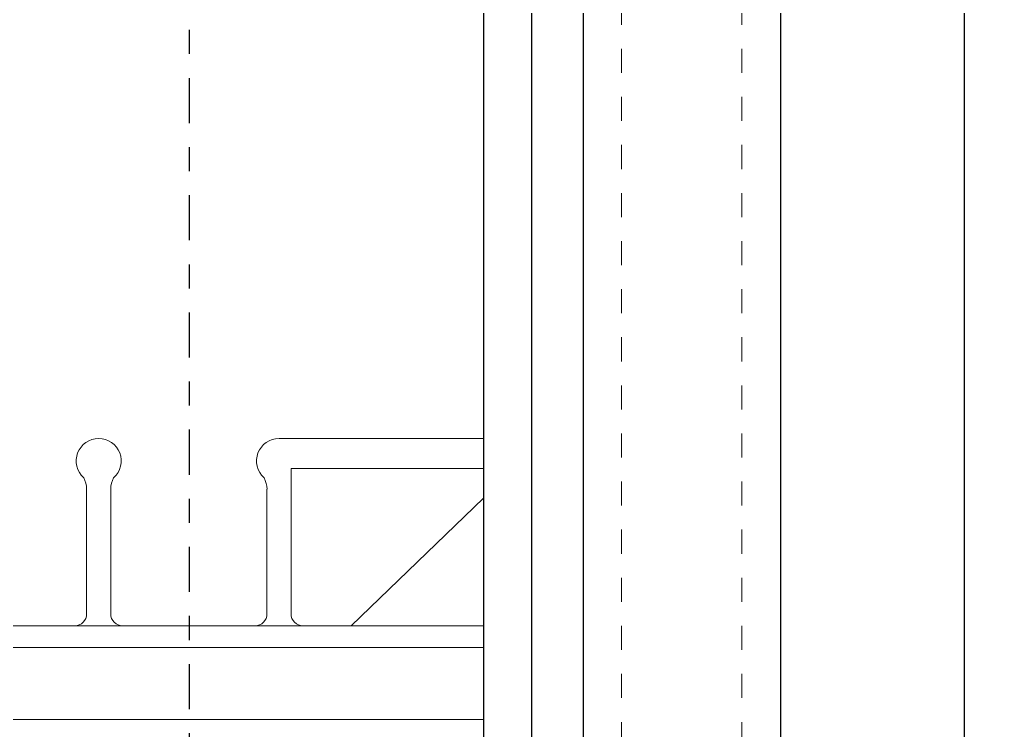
# Model space of a CAD drawing. Header units: inches. Extents: x -66.6 to 9.3, y 204.4 to 283.9.
# Drawn here: x -38.751 to -34.681, y 267.485 to 270.441 of the extents above; entities that cross this region are included whole.
import ezdxf

# ---------------------------------------------------------------- set-up
doc = ezdxf.new("R2010")
doc.units = ezdxf.units.IN
doc.header["$MEASUREMENT"] = 0
doc.linetypes.add('CENTER', pattern=[2, 1.25, -0.25, 0.25, -0.25])
doc.linetypes.add('DASHED2', pattern=[0.375, 0.25, -0.125])
for name, color, linetype, lineweight in [('A2 Hatch', 8, 'Continuous', 9), ('DETAILS', 7, 'Continuous', 13), ('DIM', 3, 'Continuous', 13), ('REBAR', 2, 'CENTER', 30)]:
    doc.layers.add(name, color=color, linetype=linetype, lineweight=lineweight)
doc.styles.add('ARCTEXT', font='arctext.shx', dxfattribs={"width": 0.85})
doc.dimstyles.new('ARCTEXT1-4', dxfattribs={"dimtxt": 4, "dimasz": 2, "dimexe": 2, "dimexo": 2, "dimgap": 2, "dimtad": 1, "dimdec": 4, "dimzin": 3, "dimdsep": 46, "dimlunit": 4, "dimtxsty": 'ARCTEXT', "dimblk": 'ARCHTICK', "dimcen": 2, "dimaunit": 1, "dimadec": 0, "dimazin": 0, "dimtfac": 1, "dimtdec": 4, "dimtmove": 2, "dimatfit": 3, "dimldrblk": 'arrow', "dimfxl": 0, "dimtolj": 1, "dimtzin": 0, "dimarcsym": 0})

# ---------------------------------------------------------------- blocks, each defined once
blk = doc.blocks.new('_ArchTick')
at = {"color": 0, "linetype": 'ByBlock', "const_width": 0.15}
blk.add_lwpolyline([(-0.5, -0.5), (0.5, 0.5)], dxfattribs=at)
blk = doc.blocks.new('arrow')
at = {"layer": 'DIM'}
blk.add_hatch(color=253, dxfattribs=at).paths.add_polyline_path([(-2, 0.5), (-2, -0.5), (0, 0)])
at = {"layer": 'DIM', "lineweight": 9}
for points in [[(-2, 0.9832), (-2, 0.5), (-2.4688, 0.6172)], [(0.3743, 0.0936), (0, 0)], [(0.3743, -0.0936), (0, 0)], [(-2, -0.9832), (-2, -0.5), (-2.4688, -0.6172)]]:
    blk.add_lwpolyline(points, dxfattribs=at)
at = {"layer": 'DIM', "lineweight": 15}
blk.add_lwpolyline([(0, 0), (-2, -0.5), (-2, 0.5), (0, 0)], dxfattribs=at)

msp = doc.modelspace()

# ---------------------------------------------------------------- linework, layer by layer
at = {"color": 1}
for p, q in [((-36.8225, 271.4197), (-36.8225, 258.9197)), ((-36.6225, 271.1697), (-36.6225, 258.9197)), ((-36.4075, 270.9197), (-36.4075, 258.9197)), ((-35.5875, 270.9197), (-35.5875, 258.9197)), ((-34.8225, 270.9197), (-34.8225, 258.9197))]:
    msp.add_line(p, q, dxfattribs=at)
at = {"layer": 'A2 Hatch', "linetype": 'DASHED2', "ltscale": 0.15}
for p, q in [((-36.2475, 270.9197), (-36.2475, 258.9197)), ((-35.7475, 270.9197), (-35.7475, 258.9197))]:
    msp.add_line(p, q, dxfattribs=at)
at = {"layer": 'DETAILS', "color": 6, "lineweight": 20}
for p, q in [((-37.6725, 268.699), (-36.8225, 268.699)), ((-37.6225, 267.9697), (-37.6225, 268.574)), ((-37.6225, 268.574), (-36.8225, 268.574)), ((-38.4725, 267.9697), (-38.4725, 268.4876)), ((-38.3725, 267.9697), (-38.3725, 268.4876)), ((-37.7225, 267.9697), (-37.7225, 268.4876)), ((-37.3725, 267.9197), (-36.8225, 268.45)), ((-40.8225, 267.9197), (-36.8225, 267.9197)), ((-38.5225, 267.9197), (-39.1225, 267.9197)), ((-38.5225, 267.9197), (-38.3225, 267.9197)), ((-37.7725, 267.9197), (-38.3225, 267.9197)), ((-37.7725, 267.9197), (-37.5725, 267.9197)), ((-37.5725, 267.9197), (-37.3725, 267.9197)), ((-36.8225, 267.8297), (-40.8225, 267.8297)), ((-36.8225, 267.5297), (-40.8225, 267.5297))]:
    msp.add_line(p, q, dxfattribs=at)
for centre, radius, start, end in [((-38.4225, 268.6054), 0.0936, 311.7279, 228.2721), ((-37.6725, 268.6054), 0.0936, 90, 228.272), ((-38.5725, 268.4876), 0.1, 0, 28.6972), ((-38.2725, 268.4876), 0.1, 151.3028, 180), ((-37.8347, 268.4844), 0.1123, 1.5997, 27.0975), ((-38.5225, 267.9697), 0.05, 270, 0), ((-38.3225, 267.9697), 0.05, 180, 270), ((-37.7725, 267.9697), 0.05, 270, 0), ((-37.5725, 267.9697), 0.05, 180, 270)]:
    msp.add_arc(centre, radius, start, end, dxfattribs=at)
at = {"layer": 'REBAR', "ltscale": 0.15}
msp.add_line((-38.045, 223.6982), (-38.045, 281.2355), dxfattribs=at)

# ---------------------------------------------------------------- leaders
at = {"layer": 'DIM'}
msp.add_leader([(-34.8225, 258.9197), (-21.0127, 273.1714), (-13.9152, 273.1714)], dimstyle='ARCTEXT1-4', override={"dimasz": 0.5, "dimtad": 0}, dxfattribs=at)

doc.saveas('drawing.dxf')
